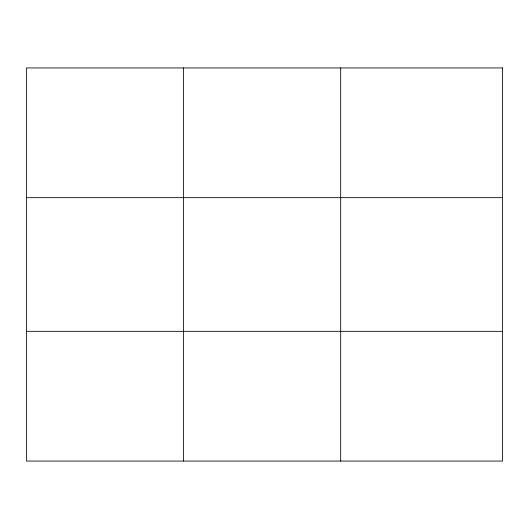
<?xml version="1.0" encoding="UTF-8"?>
<svg xmlns="http://www.w3.org/2000/svg" width="529" height="529" viewBox="0 0 529 529"><rect width="100%" height="100%" fill="white"/><g stroke="black" fill="none" stroke-linecap="round" stroke-linejoin="round"><path stroke-width="0.79" d="M183.563 461.063L183.563 67.937M340.676 461.063L340.676 67.937M26.45 197.667L502.55 197.667M26.45 331.333L502.55 331.333M502.55 67.937L502.55 461.063L26.45 461.063L26.45 67.937L502.55 67.937"/></g></svg>
